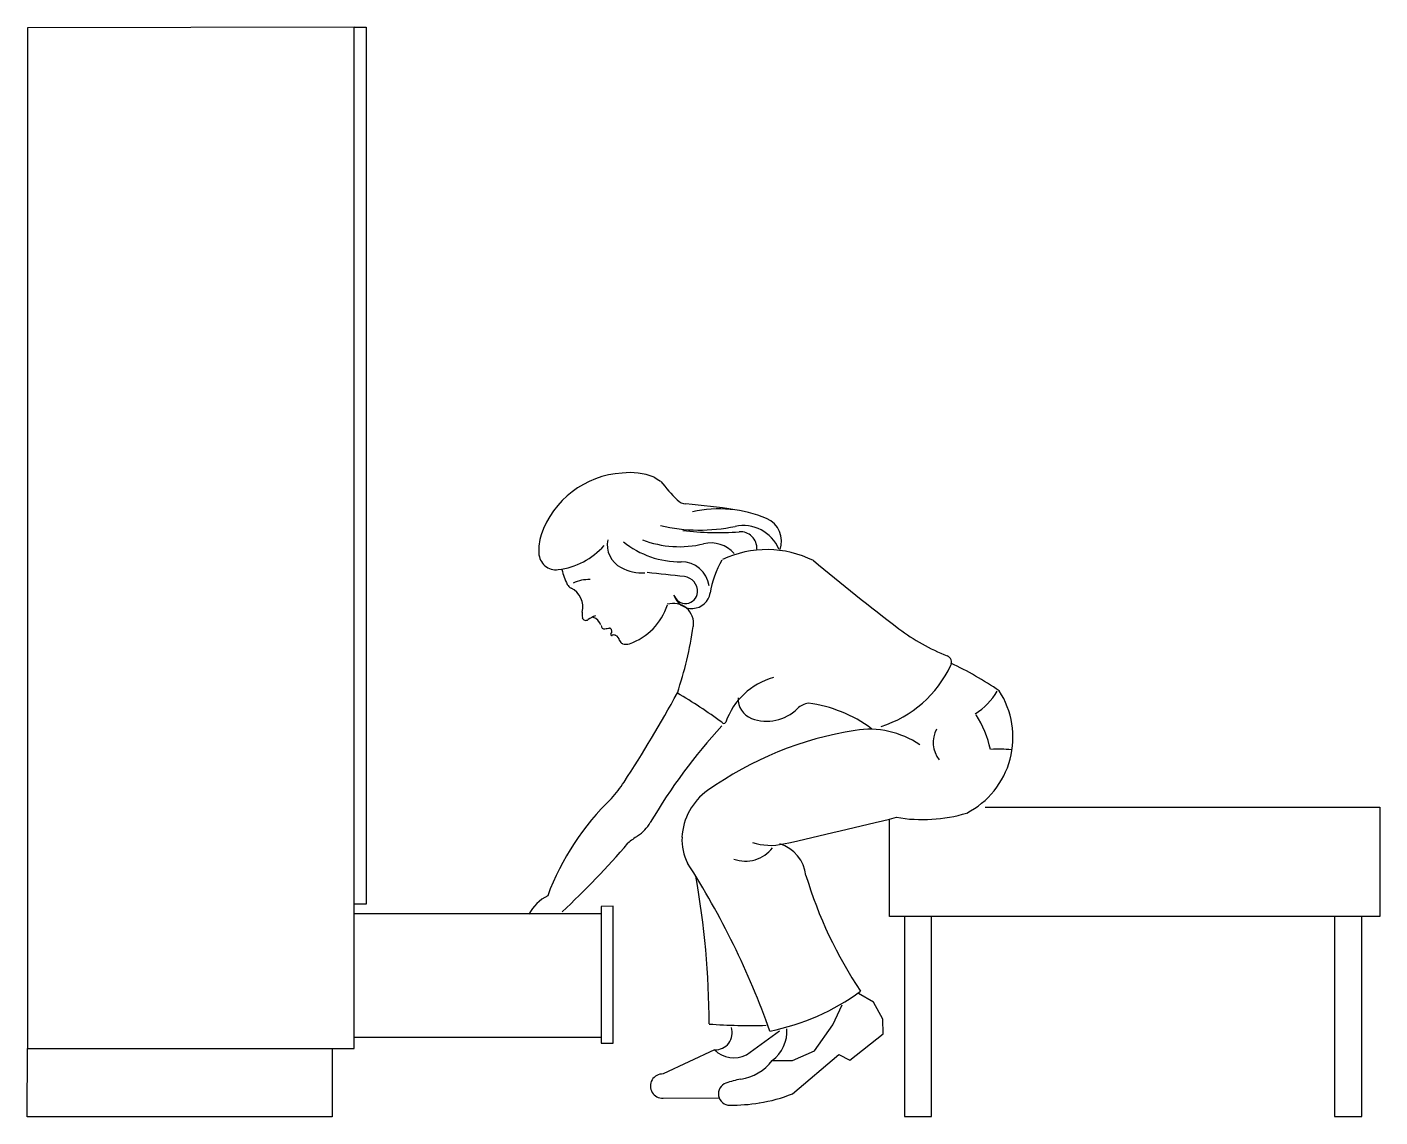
# Model space of a CAD drawing. Extents: x 9.88 to 12.36, y 9.42 to 11.42.
import ezdxf

# ---------------------------------------------------------------- set-up
doc = ezdxf.new("R2010")
doc.units = 0
doc.header["$LTSCALE"] = 0.4
doc.header["$MEASUREMENT"] = 0
doc.layers.add('MUEBLES', color=2, linetype='CONTINUOUS')
doc.layers.add('PERSONA', color=31, linetype='CONTINUOUS')

msp = doc.modelspace()

# ---------------------------------------------------------------- linework, layer by layer
at = {"layer": 'MUEBLES'}
for p, q in [((10.9344, 9.7942), (10.4798, 9.7942)), ((10.9344, 9.5671), (10.4798, 9.5671))]:
    msp.add_line(p, q, dxfattribs=at)
for points in [[(9.8812, 11.4206), (9.8812, 9.5469), (10.4813, 9.5469), (10.4813, 11.4222)], [(10.9344, 9.8078), (10.9344, 9.5566), (10.9564, 9.5566), (10.9564, 9.8081)]]:
    msp.add_lwpolyline(points, close=True, dxfattribs=at)
for points in [[(10.4813, 11.4222), (10.5029, 11.4222), (10.5029, 9.8118), (10.4813, 9.8118)], [(11.6393, 9.9899), (12.364, 9.9899), (12.364, 9.7891), (11.464, 9.7891), (11.464, 9.9675)], [(11.4912, 9.7882), (11.4912, 9.4218), (11.5411, 9.4218), (11.5411, 9.7892)], [(12.2808, 9.7882), (12.2808, 9.4218), (12.3307, 9.4218), (12.3307, 9.7892)], [(10.4406, 9.5469), (10.4406, 9.4213), (9.8806, 9.4213), (9.8812, 9.5469)]]:
    msp.add_lwpolyline(points, dxfattribs=at)
at = {"layer": 'PERSONA'}
for p, q in [((11.4341, 9.6317), (11.4068, 9.648)), ((11.3597, 9.5905), (11.3769, 9.6274)), ((11.4517, 9.6008), (11.4341, 9.6317)), ((11.326, 9.5427), (11.3597, 9.5905)), ((11.4519, 9.5736), (11.4517, 9.6008)), ((11.201, 9.5351), (11.2618, 9.5792)), ((11.3911, 9.5257), (11.4519, 9.5736)), ((11.1427, 9.5444), (11.048, 9.5002)), ((11.2854, 9.525), (11.326, 9.5427)), ((11.2486, 9.5248), (11.2854, 9.525)), ((11.2858, 9.4639), (11.3707, 9.5362)), ((11.3707, 9.5362), (11.3911, 9.5257)), ((11.0482, 9.4556), (11.1501, 9.4562))]:
    msp.add_line(p, q, dxfattribs=at)
for centre, radius, start, end in [((10.9875, 10.4864), 0.1179, 68.0726, 97.1566), ((10.9838, 10.4349), 0.1689, 93.7461, 160.9841), ((11.2371, 10.9212), 0.3849, 237.7317, 239.7956), ((11.3142, 10.7958), 0.3408, 217.6011, 225.1929), ((11.0921, 10.5721), 0.0256, 225.1929, 265.3669), ((10.9916, 9.3329), 1.2177, 81.1144, 85.3669), ((11.1502, 10.3123), 0.2253, 67.0395, 102.292), ((11.1149, 10.8175), 0.3188, 257.0328, 281.8392), ((11.195, 10.4353), 0.0717, 23.3076, 101.8392), ((11.2206, 10.4784), 0.045, 339.6408, 67.0395), ((10.9214, 10.4608), 0.1014, 163.3604, 182.5759), ((10.9925, 10.4716), 0.047, 168.4631, 242.7959), ((11.0781, 10.6567), 0.1885, 248.9041, 283.6113), ((11.149, 11.0151), 0.521, 262.908, 274.26), ((11.19, 10.4653), 0.0303, 356.7965, 94.26), ((10.8517, 10.4575), 0.0317, 182.2162, 277.1702), ((10.8388, 10.5603), 0.1353, 277.1702, 318.2823), ((11.0797, 10.6082), 0.1677, 231.4496, 270.5971), ((11.1358, 10.4188), 0.0563, 40.9573, 103.6113), ((11.2387, 10.273), 0.1899, 63.3227, 115.4315), ((11.0819, 10.3894), 0.0511, 8.085, 90.5971), ((11.3229, 10.351), 0.1911, 150.9818, 170.3084), ((14.2538, 13.9593), 4.5771, 230.2009, 232.7133), ((10.9757, 10.4521), 0.1162, 192.9051, 207.1552), ((10.9109, 10.3476), 0.0602, 87.0418, 117.2223), ((11.0104, 10.5063), 0.0861, 242.7959, 272.8992), ((10.7476, 7.5669), 2.8665, 83.1935, 84.57), ((11.0841, 10.3862), 0.0272, 356.5895, 83.1935), ((10.886, 10.406), 0.0154, 207.1552, 243.5975), ((10.8617, 10.3572), 0.0392, 346.2306, 63.5975), ((11.0893, 10.3859), 0.022, 195.701, 356.5895), ((11.1009, 10.389), 0.0342, 196.4022, 350.3084), ((10.9499, 10.3956), 0.1116, 289.0769, 342.1036), ((11.0673, 10.3274), 0.0368, 351.5105, 108.0396), ((10.9191, 10.3431), 0.0198, 166.2306, 194.522), ((10.9065, 10.3398), 0.00686, 194.522, 306.2644), ((10.9383, 10.2965), 0.0469, 107.6184, 126.2644), ((10.9128, 10.317), 0.0225, 20.1132, 70.6394), ((10.9403, 10.3233), 0.00587, 178.1446, 278.6266), ((10.816, 11.143), 0.835, 278.6266, 279.2228), ((10.9502, 10.3164), 0.00247, 48.1016, 99.2228), ((10.947, 10.3129), 0.00716, 318.8911, 48.1016), ((10.9537, 10.307), 0.00173, 138.8911, 295.4393), ((10.3833, 10.4295), 0.7283, 341.5981, 351.5105), ((11.7045, 10.6112), 0.3689, 232.7133, 248.5496), ((10.9578, 10.2986), 0.00761, 64.5607, 115.4393), ((10.9553, 10.2933), 0.0134, 12.2204, 64.5607), ((10.9764, 10.2979), 0.00817, 192.2204, 250.9231), ((10.98, 10.3085), 0.0194, 250.9231, 289.0769), ((11.5649, 10.2559), 0.0128, 334.7041, 68.5496), ((11.383, 10.3419), 0.214, 287.746, 334.7041), ((11.3332, 9.7276), 0.5801, 55.109, 65.2091), ((11.2854, 10.1029), 0.1297, 105.5117, 160.6597), ((9.0426, 11.304), 2.3125, 326.7506, 331.4746), ((10.5113, 9.2537), 1.1008, 54.1374, 59.2351), ((11.2237, 10.1884), 0.0378, 176.5545, 249.52), ((11.534, 10.1182), 0.1564, 297.1704, 33.072), ((11.5584, 10.262), 0.1185, 301.8905, 330.2393), ((11.2385, 10.228), 0.0801, 249.52, 314.6114), ((11.3194, 10.146), 0.035, 97.068, 134.6114), ((11.2834, 9.936), 0.2469, 53.3524, 82.64), ((11.46, 10.0553), 0.1933, 12.0953, 32.7118), ((11.8979, 9.4508), 1.0118, 137.1378, 149.6738), ((11.1596, 10.1471), 0.00361, 200.093, 340.6597), ((11.4265, 9.9674), 0.1656, 55.9457, 98.955), ((11.5984, 10.1092), 0.0544, 153.4931, 216.4102), ((11.5002, 9.4994), 0.6393, 98.955, 125.4005), ((11.6659, 9.9591), 0.1376, 81.0027, 96.7156), ((10.7553, 10.1811), 0.2645, 318.5085, 326.7506), ((11.1947, 9.9293), 0.112, 125.4005, 177.1325), ((11.2803, 9.6637), 0.4732, 133.6902, 159.7699), ((10.9607, 9.999), 0.074, 303.4171, 329.6738), ((9.3644, 18.461), 8.7484, 282.5759, 283.97039), ((11.525, 10.2433), 0.2761, 259.8639, 286.9143), ((11.0971, 9.7923), 0.1737, 123.4171, 130.8037), ((11.1779, 9.9301), 0.0951, 177.1325, 206.6895), ((9.7921, 10.945), 1.5693, 313.016, 319.3975), ((11.1997, 9.9523), 0.0614, 249.5554, 323.2952), ((11.2453, 10.0298), 0.1099, 252.3551, 282.5759), ((11.2422, 9.8569), 0.0686, 6.4153, 72.8121), ((9.8264, 9.0744), 1.505, 19.5921, 32.6992), ((9.5548, 9.5863), 1.5779, 0.2045, 10.1046), ((12.0723, 10.094), 0.7957, 196.7519, 213.749), ((10.8742, 9.7538), 0.0827, 117.2605, 151.3894), ((11.1636, 9.9895), 0.4183, 281.1194, 306.1911), ((11.2058, 10.5685), 0.9794, 265.7187, 271.8517), ((11.1439, 9.5755), 0.0311, 267.7675, 18.3772), ((11.2087, 9.5784), 0.0668, 306.6391, 4.0798), ((11.1784, 9.5805), 0.0507, 225.3763, 296.4517), ((11.1763, 9.5807), 0.0914, 279.0019, 322.2637), ((11.0471, 9.4779), 0.0223, 87.7314, 273.0213), ((11.2138, 9.3438), 0.1484, 99.0019, 109.8233), ((11.1706, 9.4637), 0.021, 109.8233, 269.854), ((11.1801, 9.727), 0.2835, 279.0699, 291.885), ((11.1714, 9.7817), 0.3389, 269.854, 279.0699)]:
    msp.add_arc(centre, radius, start, end, dxfattribs=at)

doc.saveas('drawing.dxf')
